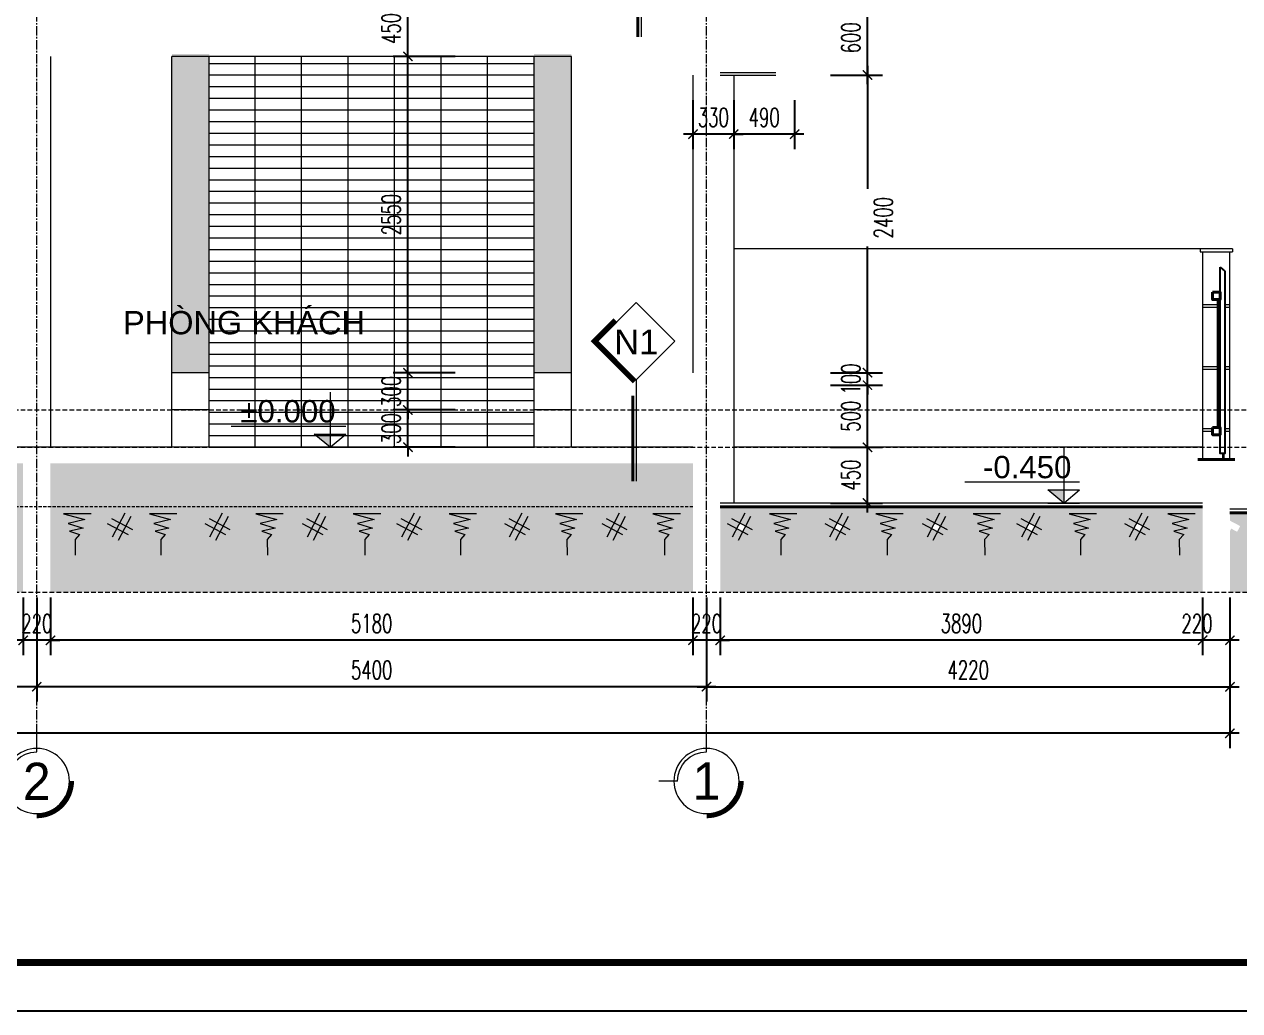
# Model space of a CAD drawing. Header units: millimetres. Extents: x -229618 to 2906, y -178063 to 96806.
# Drawn here: x -76947 to -67148, y -155647 to -147696 of the extents above; entities that cross this region are included whole.
import ezdxf
from ezdxf.enums import TextEntityAlignment as Align

# ---------------------------------------------------------------- set-up
doc = ezdxf.new("R2010")
doc.units = ezdxf.units.MM
doc.header["$LTSCALE"] = 200
doc.header["$MEASUREMENT"] = 0
doc.set_wipeout_variables(frame=1)
doc.header["$PDMODE"] = 3
doc.header["$PDSIZE"] = 50
doc.linetypes.add('CENTER2', pattern=[1.125, 0.75, -0.125, 0.125, -0.125])
doc.linetypes.add('DASHED2', pattern=[0.375, 0.25, -0.125])
doc.layers.get('0').update_dxf_attribs({"color": 95, "linetype": 'CONTINUOUS'})
doc.layers.get('DEFPOINTS').update_dxf_attribs({"linetype": 'CONTINUOUS'})
for name, color, linetype, lineweight in [('cat', 1, 'CONTINUOUS', 40), ('hatch', 250, 'CONTINUOUS', 5), ('nho', 252, 'CONTINUOUS', 15), ('thay', 7, 'CONTINUOUS', 18), ('tim', 18, 'CENTER2', 9)]:
    doc.layers.add(name, color=color, linetype=linetype, lineweight=lineweight)
for name, color, linetype in [('CUA', 145, 'CONTINUOUS'), ('DIM', 251, 'CONTINUOUS'), ('KHUNGTEN', 7, 'CONTINUOUS'), ('MANH', 9, 'CONTINUOUS'), ('NETTHAY', 252, 'CONTINUOUS'), ('TEXT', 33, 'CONTINUOUS')]:
    doc.layers.add(name, color=color, linetype=linetype)
doc.layers.add('in', color=203, linetype='CONTINUOUS', lineweight=5, plot=False)
doc.styles.add('Aria H iso', font='Vharial_0.ttf')
doc.styles.add('Arial N  iso', font='vnarialn_0.ttf')
doc.styles.add('CHU HOA Day', font='Vharial_0.ttf')
doc.styles.add('dam', font='Vhavanb_0.ttf', dxfattribs={"width": 0.9, "height": 450})
doc.styles.add('Scale', font='vnsimli.shx', dxfattribs={"width": 0.65, "bigfont": 'bigfont.shx'})
doc.dimstyles.new('Scale', dxfattribs={"dimscale": 75, "dimtxt": 2, "dimasz": 1, "dimexe": 1.6, "dimexo": 0, "dimgap": 0.8, "dimtad": 1, "dimdec": 0, "dimzin": 0, "dimdsep": 46, "dimtxsty": 'Scale', "dimblk": 'ARCHTICK', "dimcen": 0.1, "dimdle": 1, "dimclrd": 256, "dimclre": 256, "dimclrt": 3, "dimadec": 0, "dimazin": 0, "dimtfac": 1, "dimtdec": 0, "dimtix": 1, "dimtmove": 2, "dimatfit": 3, "dimldrblk": 'ARCHTICK', "dimfxl": 0, "dimtolj": 1, "dimtzin": 0, "dimarcsym": 0})

# ---------------------------------------------------------------- blocks, each defined once
blk = doc.blocks.new('_ArchTick')
at = {"color": 0, "linetype": 'ByBlock', "const_width": 0.15}
blk.add_lwpolyline([(-0.5, -0.5), (0.5, 0.5)], dxfattribs=at)
blk = doc.blocks.new('*D239')
at = {"layer": 'DEFPOINTS', "color": 0, "linetype": 'Continuous'}
for p in [(-76846.3, -152316.7), (-71446.3, -152316.7), (-76846.3, -153035.8)]:
    blk.add_point(p, dxfattribs=at)
at = {"layer": 'DIM', "linetype": 'Continuous', "lineweight": -2}
for p, q in [((-76846.3, -152316.7), (-76846.3, -153155.8)), ((-71446.3, -152316.7), (-71446.3, -153155.8)), ((-71371.3, -153035.8), (-76921.3, -153035.8))]:
    blk.add_line(p, q, dxfattribs=at)
at = {"layer": 'DIM', "linetype": 'Continuous', "lineweight": -2, "xscale": 75, "yscale": 75, "zscale": 75, "rotation": 180}
blk.add_blockref('_ArchTick', (-76846.3, -153035.8), dxfattribs=at)
at = {"layer": 'DIM', "linetype": 'Continuous', "lineweight": -2, "xscale": 75, "yscale": 75, "zscale": 75}
blk.add_blockref('_ArchTick', (-71446.3, -153035.8), dxfattribs=at)
at = {"layer": 'DIM', "color": 3, "linetype": 'Continuous', "insert": (-74146.3, -152900.8), "char_height": 150, "attachment_point": 5, "style": 'Scale'}
blk.add_mtext('\\A1;5400', dxfattribs=at)
blk = doc.blocks.new('*D240')
at = {"layer": 'DEFPOINTS', "color": 0, "linetype": 'Continuous'}
for p in [(-79246.3, -152316.7), (-76846.3, -152316.7), (-79246.3, -153035.8)]:
    blk.add_point(p, dxfattribs=at)
at = {"layer": 'DIM', "linetype": 'Continuous', "lineweight": -2}
for p, q in [((-79246.3, -152316.7), (-79246.3, -153155.8)), ((-76846.3, -152316.7), (-76846.3, -153155.8)), ((-76771.3, -153035.8), (-79321.3, -153035.8))]:
    blk.add_line(p, q, dxfattribs=at)
at = {"layer": 'DIM', "linetype": 'Continuous', "lineweight": -2, "xscale": 75, "yscale": 75, "zscale": 75, "rotation": 180}
blk.add_blockref('_ArchTick', (-79246.3, -153035.8), dxfattribs=at)
at = {"layer": 'DIM', "linetype": 'Continuous', "lineweight": -2, "xscale": 75, "yscale": 75, "zscale": 75}
blk.add_blockref('_ArchTick', (-76846.3, -153035.8), dxfattribs=at)
at = {"layer": 'DIM', "color": 3, "linetype": 'Continuous', "insert": (-78046.3, -152900.8), "char_height": 150, "attachment_point": 5, "style": 'Scale'}
blk.add_mtext('\\A1;2400', dxfattribs=at)
blk = doc.blocks.new('*D243')
at = {"layer": 'DEFPOINTS', "color": 0, "linetype": 'Continuous'}
for p in [(-67226.3, -152316.7), (-87226.3, -152820), (-87226.3, -153410.8)]:
    blk.add_point(p, dxfattribs=at)
at = {"layer": 'DIM', "linetype": 'Continuous', "lineweight": -2}
for p, q in [((-67226.3, -152316.7), (-67226.3, -153530.8)), ((-87226.3, -152820), (-87226.3, -153530.8)), ((-67151.3, -153410.8), (-87301.3, -153410.8))]:
    blk.add_line(p, q, dxfattribs=at)
at = {"layer": 'DIM', "linetype": 'Continuous', "lineweight": -2, "xscale": 75, "yscale": 75, "zscale": 75, "rotation": 180}
blk.add_blockref('_ArchTick', (-87226.3, -153410.8), dxfattribs=at)
at = {"layer": 'DIM', "linetype": 'Continuous', "lineweight": -2, "xscale": 75, "yscale": 75, "zscale": 75}
blk.add_blockref('_ArchTick', (-67226.3, -153410.8), dxfattribs=at)
at = {"layer": 'DIM', "color": 3, "linetype": 'Continuous', "insert": (-77226.3, -153275.8), "char_height": 150, "attachment_point": 5, "style": 'Scale'}
blk.add_mtext('\\A1;20000', dxfattribs=at)
blk = doc.blocks.new('*D170')
at = {"layer": 'DEFPOINTS', "color": 0, "linetype": 'Continuous'}
for p in [(-70447.5, -151104.9), (-70148.4, -151104.9), (-70447.5, -151554.9)]:
    blk.add_point(p, dxfattribs=at)
at = {"layer": 'DIM', "linetype": 'Continuous', "lineweight": -2}
for p, q in [((-70447.5, -151104.9), (-70028.4, -151104.9)), ((-70148.4, -151629.9), (-70148.4, -151029.9)), ((-70447.5, -151554.9), (-70028.4, -151554.9))]:
    blk.add_line(p, q, dxfattribs=at)
at = {"layer": 'DIM', "linetype": 'Continuous', "lineweight": -2, "xscale": 75, "yscale": 75, "zscale": 75}
for p, rotation in [((-70148.4, -151104.9), 90), ((-70148.4, -151554.9), 270)]:
    blk.add_blockref('_ArchTick', p, dxfattribs=dict(at, rotation=rotation))
at = {"layer": 'DIM', "color": 3, "linetype": 'Continuous', "insert": (-70283.4, -151329.9), "char_height": 150, "attachment_point": 5, "rotation": 90, "style": 'Scale'}
blk.add_mtext('\\A1;450', dxfattribs=at)
blk = doc.blocks.new('*D171')
at = {"layer": 'DEFPOINTS', "color": 0, "linetype": 'Continuous'}
for p in [(-70447.5, -150604.9), (-70148.4, -150604.9), (-70447.5, -151104.9)]:
    blk.add_point(p, dxfattribs=at)
at = {"layer": 'DIM', "linetype": 'Continuous', "lineweight": -2}
for p, q in [((-70447.5, -150604.9), (-70028.4, -150604.9)), ((-70148.4, -151179.9), (-70148.4, -150529.9)), ((-70447.5, -151104.9), (-70028.4, -151104.9))]:
    blk.add_line(p, q, dxfattribs=at)
at = {"layer": 'DIM', "linetype": 'Continuous', "lineweight": -2, "xscale": 75, "yscale": 75, "zscale": 75}
for p, rotation in [((-70148.4, -150604.9), 90), ((-70148.4, -151104.9), 270)]:
    blk.add_blockref('_ArchTick', p, dxfattribs=dict(at, rotation=rotation))
at = {"layer": 'DIM', "color": 3, "linetype": 'Continuous', "insert": (-70283.4, -150854.9), "char_height": 150, "attachment_point": 5, "rotation": 90, "style": 'Scale'}
blk.add_mtext('\\A1;500', dxfattribs=at)
blk = doc.blocks.new('*D172')
at = {"layer": 'DEFPOINTS', "color": 0, "linetype": 'Continuous'}
for p in [(-70447.5, -150504.9), (-70148.4, -150504.9), (-70447.5, -150604.9)]:
    blk.add_point(p, dxfattribs=at)
at = {"layer": 'DIM', "linetype": 'Continuous', "lineweight": -2}
for p, q in [((-70447.5, -150504.9), (-70028.4, -150504.9)), ((-70148.4, -150504.9), (-70148.4, -150429.9)), ((-70148.4, -150604.9), (-70148.4, -150504.9)), ((-70447.5, -150604.9), (-70028.4, -150604.9)), ((-70148.4, -150604.9), (-70148.4, -150679.9))]:
    blk.add_line(p, q, dxfattribs=at)
at = {"layer": 'DIM', "linetype": 'Continuous', "lineweight": -2, "xscale": 75, "yscale": 75, "zscale": 75}
for p, rotation in [((-70148.4, -150504.9), 270), ((-70148.4, -150604.9), 90)]:
    blk.add_blockref('_ArchTick', p, dxfattribs=dict(at, rotation=rotation))
at = {"layer": 'DIM', "color": 3, "linetype": 'Continuous', "insert": (-70283.4, -150554.9), "char_height": 150, "attachment_point": 5, "rotation": 90, "style": 'Scale'}
blk.add_mtext('\\A1;100', dxfattribs=at)
blk = doc.blocks.new('*D173')
at = {"layer": 'DEFPOINTS', "color": 0, "linetype": 'Continuous'}
for p in [(-70447.5, -148104.9), (-70148.4, -148104.9), (-70447.5, -150504.9)]:
    blk.add_point(p, dxfattribs=at)
at = {"layer": 'DIM', "linetype": 'Continuous', "lineweight": -2}
for p, q in [((-70148.4, -148029.9), (-70148.4, -149023.1)), ((-70447.5, -148104.9), (-70028.4, -148104.9)), ((-70148.4, -150579.9), (-70148.4, -149486.7)), ((-70447.5, -150504.9), (-70028.4, -150504.9))]:
    blk.add_line(p, q, dxfattribs=at)
at = {"layer": 'DIM', "linetype": 'Continuous', "lineweight": -2, "xscale": 75, "yscale": 75, "zscale": 75}
for p, rotation in [((-70148.4, -148104.9), 90), ((-70148.4, -150504.9), 270)]:
    blk.add_blockref('_ArchTick', p, dxfattribs=dict(at, rotation=rotation))
at = {"layer": 'DIM', "color": 3, "linetype": 'Continuous', "insert": (-70020.9, -149254.9), "char_height": 150, "attachment_point": 5, "rotation": 90, "style": 'Scale'}
blk.add_mtext('\\A1;2400', dxfattribs=at)
blk = doc.blocks.new('*D174')
at = {"layer": 'DEFPOINTS', "color": 0, "linetype": 'Continuous'}
for p in [(-70447.5, -147504.9), (-70148.4, -147504.9), (-70447.5, -148104.9)]:
    blk.add_point(p, dxfattribs=at)
at = {"layer": 'DIM', "linetype": 'Continuous', "lineweight": -2}
for p, q in [((-70148.4, -148179.9), (-70148.4, -147429.9)), ((-70447.5, -147504.9), (-70028.4, -147504.9)), ((-70447.5, -148104.9), (-70028.4, -148104.9))]:
    blk.add_line(p, q, dxfattribs=at)
at = {"layer": 'DIM', "linetype": 'Continuous', "lineweight": -2, "xscale": 75, "yscale": 75, "zscale": 75}
for p, rotation in [((-70148.4, -147504.9), 90), ((-70148.4, -148104.9), 270)]:
    blk.add_blockref('_ArchTick', p, dxfattribs=dict(at, rotation=rotation))
at = {"layer": 'DIM', "color": 3, "linetype": 'Continuous', "insert": (-70283.4, -147804.9), "char_height": 150, "attachment_point": 5, "rotation": 90, "style": 'Scale'}
blk.add_mtext('\\A1;600', dxfattribs=at)
blk = doc.blocks.new('*D209')
at = {"layer": 'DEFPOINTS', "color": 0, "linetype": 'Continuous'}
for p in [(-73853.7, -150804.9), (-73471.9, -150804.9), (-73471.9, -151104.9)]:
    blk.add_point(p, dxfattribs=at)
at = {"layer": 'DIM', "linetype": 'Continuous', "lineweight": -2}
for p, q in [((-73471.9, -150804.9), (-73973.7, -150804.9)), ((-73853.7, -150804.9), (-73853.7, -150729.9)), ((-73853.7, -151104.9), (-73853.7, -150804.9)), ((-73471.9, -151104.9), (-73973.7, -151104.9)), ((-73853.7, -151104.9), (-73853.7, -151179.9))]:
    blk.add_line(p, q, dxfattribs=at)
at = {"layer": 'DIM', "linetype": 'Continuous', "lineweight": -2, "xscale": 75, "yscale": 75, "zscale": 75}
for p, rotation in [((-73853.7, -150804.9), 270), ((-73853.7, -151104.9), 90)]:
    blk.add_blockref('_ArchTick', p, dxfattribs=dict(at, rotation=rotation))
at = {"layer": 'DIM', "color": 3, "linetype": 'Continuous', "insert": (-73988.7, -150954.9), "char_height": 150, "attachment_point": 5, "rotation": 90, "style": 'Scale'}
blk.add_mtext('\\A1;300', dxfattribs=at)
blk = doc.blocks.new('*D210')
at = {"layer": 'DEFPOINTS', "color": 0, "linetype": 'Continuous'}
for p in [(-73853.7, -150504.9), (-73471.9, -150504.9), (-73471.9, -150804.9)]:
    blk.add_point(p, dxfattribs=at)
at = {"layer": 'DIM', "linetype": 'Continuous', "lineweight": -2}
for p, q in [((-73471.9, -150504.9), (-73973.7, -150504.9)), ((-73853.7, -150504.9), (-73853.7, -150429.9)), ((-73853.7, -150804.9), (-73853.7, -150504.9)), ((-73471.9, -150804.9), (-73973.7, -150804.9)), ((-73853.7, -150804.9), (-73853.7, -150879.9))]:
    blk.add_line(p, q, dxfattribs=at)
at = {"layer": 'DIM', "linetype": 'Continuous', "lineweight": -2, "xscale": 75, "yscale": 75, "zscale": 75}
for p, rotation in [((-73853.7, -150504.9), 270), ((-73853.7, -150804.9), 90)]:
    blk.add_blockref('_ArchTick', p, dxfattribs=dict(at, rotation=rotation))
at = {"layer": 'DIM', "color": 3, "linetype": 'Continuous', "insert": (-73988.7, -150654.9), "char_height": 150, "attachment_point": 5, "rotation": 90, "style": 'Scale'}
blk.add_mtext('\\A1;300', dxfattribs=at)
blk = doc.blocks.new('*D211')
at = {"layer": 'DEFPOINTS', "color": 0, "linetype": 'Continuous'}
for p in [(-73853.7, -147954.9), (-73471.9, -147954.9), (-73471.9, -150504.9)]:
    blk.add_point(p, dxfattribs=at)
at = {"layer": 'DIM', "linetype": 'Continuous', "lineweight": -2}
for p, q in [((-73471.9, -147954.9), (-73973.7, -147954.9)), ((-73853.7, -150579.9), (-73853.7, -147879.9)), ((-73471.9, -150504.9), (-73973.7, -150504.9))]:
    blk.add_line(p, q, dxfattribs=at)
at = {"layer": 'DIM', "linetype": 'Continuous', "lineweight": -2, "xscale": 75, "yscale": 75, "zscale": 75}
for p, rotation in [((-73853.7, -147954.9), 90), ((-73853.7, -150504.9), 270)]:
    blk.add_blockref('_ArchTick', p, dxfattribs=dict(at, rotation=rotation))
at = {"layer": 'DIM', "color": 3, "linetype": 'Continuous', "insert": (-73988.7, -149229.9), "char_height": 150, "attachment_point": 5, "rotation": 90, "style": 'Scale'}
blk.add_mtext('\\A1;2550', dxfattribs=at)
blk = doc.blocks.new('*D212')
at = {"layer": 'DEFPOINTS', "color": 0, "linetype": 'Continuous'}
for p in [(-73853.7, -147504.9), (-73471.9, -147504.9), (-73471.9, -147954.9)]:
    blk.add_point(p, dxfattribs=at)
at = {"layer": 'DIM', "linetype": 'Continuous', "lineweight": -2}
for p, q in [((-73853.7, -148029.9), (-73853.7, -147429.9)), ((-73471.9, -147504.9), (-73973.7, -147504.9)), ((-73471.9, -147954.9), (-73973.7, -147954.9))]:
    blk.add_line(p, q, dxfattribs=at)
at = {"layer": 'DIM', "linetype": 'Continuous', "lineweight": -2, "xscale": 75, "yscale": 75, "zscale": 75}
for p, rotation in [((-73853.7, -147504.9), 90), ((-73853.7, -147954.9), 270)]:
    blk.add_blockref('_ArchTick', p, dxfattribs=dict(at, rotation=rotation))
at = {"layer": 'DIM', "color": 3, "linetype": 'Continuous', "insert": (-73988.7, -147729.9), "char_height": 150, "attachment_point": 5, "rotation": 90, "style": 'Scale'}
blk.add_mtext('\\A1;450', dxfattribs=at)
blk = doc.blocks.new('KhungA3')
at = {"layer": 'DEFPOINTS', "color": 8}
blk.add_lwpolyline([(-3.74, 3.81), (416.31, 3.81), (416.31, 300.81), (-3.74, 300.81)], close=True, dxfattribs=at)
at = {"layer": 'KHUNGTEN', "color": 4, "const_width": 0.724}
blk.add_lwpolyline([(7.54, 8.99), (411.13, 8.99), (411.13, 295.64), (7.54, 295.64)], close=True, dxfattribs=at)
blk = doc.blocks.new('tr')
at = {"layer": 'thay', "ltscale": 600}
for p, q in [((0, -200), (0, 0)), ((313, -513), (513, -513))]:
    blk.add_line(p, q, dxfattribs=at)
at = {"layer": 'thay', "ltscale": 600, "const_width": 50}
blk.add_lwpolyline([(-375, -513, 0.414214), (0, -888, 0.414214)], format="xyb", dxfattribs=at)
at = {"layer": 'thay', "ltscale": 600}
blk.add_circle((0, -513), 350, dxfattribs=at)
blk.add_arc((0, -513), 313, 0, 90, dxfattribs=at)
at = {"layer": 'TEXT', "linetype": 'Continuous', "style": 'Aria H iso'}
blk.add_attdef('A', text='', height=350, dxfattribs=at).set_placement((0, -671), align=Align.CENTER)
blk = doc.blocks.new('kyhieu1')
at = {"layer": 'cat', "ltscale": 600}
blk.add_line((27.5, -131), (27.5, -816.6), dxfattribs=at)
at = {"color": 15, "linetype": 'Continuous'}
blk.add_wipeout([(0, 0), (311.1, 311.1), (0, 622.3), (-311.1, 311.1)], dxfattribs=at).dxf.layer = 'thay'
at = {"linetype": 'Continuous'}
blk.add_wipeout([(0, 622.3), (-311.1, 311.1), (0, 0), (311.1, 311.1)], dxfattribs=at).dxf.layer = 'DIM'
at = {"layer": 'thay', "ltscale": 600}
blk.add_line((0, 0), (0, -816.6), dxfattribs=at)
at = {"layer": 'thay', "color": 15, "linetype": 'Continuous'}
blk.add_lwpolyline([(0, 0), (311.1, 311.1), (0, 622.3), (-311.1, 311.1)], close=True, dxfattribs=at)
at = {"layer": 'thay', "color": 1, "linetype": 'Continuous', "const_width": 40}
blk.add_lwpolyline([(14.1, -14.1), (339.4, 311.1), (169.7, 480.8)], dxfattribs=at)
at = {"layer": 'TEXT', "style": 'CHU HOA Day'}
blk.add_attdef('N1', text='', height=200, dxfattribs=at).set_placement((0, 304.1), align=Align.MIDDLE)
blk = doc.blocks.new('nendat')
at = {"layer": 'hatch', "linetype": 'Continuous'}
for p, q in [((7.2, 103.2), (108.6, -90)), ((-56.8, -29.8), (110.3, 57.9)), ((-40.9, 77.9), (60.5, -115.2)), ((-21.9, -70.2), (145.2, 17.5))]:
    blk.add_line(p, q, dxfattribs=at)
blk = doc.blocks.new('*D355')
at = {"layer": 'DEFPOINTS', "color": 0}
for p in [(-71446.3, -152316.7), (-67226.3, -152316.7), (-67226.3, -153035.8)]:
    blk.add_point(p, dxfattribs=at)
at = {"layer": 'DIM', "lineweight": -2}
for p, q in [((-71446.3, -152316.7), (-71446.3, -153155.8)), ((-67226.3, -152316.7), (-67226.3, -153155.8)), ((-71521.3, -153035.8), (-67151.3, -153035.8))]:
    blk.add_line(p, q, dxfattribs=at)
at = {"layer": 'DIM', "lineweight": -2, "xscale": 75, "yscale": 75, "zscale": 75, "rotation": 180}
blk.add_blockref('_ArchTick', (-71446.3, -153035.8), dxfattribs=at)
at = {"layer": 'DIM', "lineweight": -2, "xscale": 75, "yscale": 75, "zscale": 75}
blk.add_blockref('_ArchTick', (-67226.3, -153035.8), dxfattribs=at)
at = {"layer": 'DIM', "color": 3, "insert": (-69336.3, -152900.8), "char_height": 150, "attachment_point": 5, "style": 'Scale'}
blk.add_mtext('\\A1;4220', dxfattribs=at)
blk = doc.blocks.new('*D356')
at = {"layer": 'DEFPOINTS', "color": 0}
for p in [(-67446.3, -152316.7), (-67226.3, -152316.7), (-67446.3, -152660.8)]:
    blk.add_point(p, dxfattribs=at)
at = {"layer": 'DIM', "lineweight": -2}
for p, q in [((-67446.3, -152316.7), (-67446.3, -152780.8)), ((-67226.3, -152316.7), (-67226.3, -152780.8)), ((-67151.3, -152660.8), (-67521.3, -152660.8))]:
    blk.add_line(p, q, dxfattribs=at)
at = {"layer": 'DIM', "lineweight": -2, "xscale": 75, "yscale": 75, "zscale": 75, "rotation": 180}
blk.add_blockref('_ArchTick', (-67446.3, -152660.8), dxfattribs=at)
at = {"layer": 'DIM', "lineweight": -2, "xscale": 75, "yscale": 75, "zscale": 75}
blk.add_blockref('_ArchTick', (-67226.3, -152660.8), dxfattribs=at)
at = {"layer": 'DIM', "color": 3, "insert": (-67492.3, -152525.8), "char_height": 150, "attachment_point": 5, "style": 'Scale'}
blk.add_mtext('\\A1;220', dxfattribs=at)
blk = doc.blocks.new('*D357')
at = {"layer": 'DEFPOINTS', "color": 0}
for p in [(-71336.3, -152316.7), (-67446.3, -152316.7), (-71336.3, -152660.8)]:
    blk.add_point(p, dxfattribs=at)
at = {"layer": 'DIM', "lineweight": -2}
for p, q in [((-71336.3, -152316.7), (-71336.3, -152780.8)), ((-67446.3, -152316.7), (-67446.3, -152780.8)), ((-67371.3, -152660.8), (-71411.3, -152660.8))]:
    blk.add_line(p, q, dxfattribs=at)
at = {"layer": 'DIM', "lineweight": -2, "xscale": 75, "yscale": 75, "zscale": 75, "rotation": 180}
blk.add_blockref('_ArchTick', (-71336.3, -152660.8), dxfattribs=at)
at = {"layer": 'DIM', "lineweight": -2, "xscale": 75, "yscale": 75, "zscale": 75}
blk.add_blockref('_ArchTick', (-67446.3, -152660.8), dxfattribs=at)
at = {"layer": 'DIM', "color": 3, "insert": (-69391.3, -152525.8), "char_height": 150, "attachment_point": 5, "style": 'Scale'}
blk.add_mtext('\\A1;3890', dxfattribs=at)
blk = doc.blocks.new('*D358')
at = {"layer": 'DEFPOINTS', "color": 0}
for p in [(-71556.3, -152316.7), (-71336.3, -152316.7), (-71556.3, -152660.8)]:
    blk.add_point(p, dxfattribs=at)
at = {"layer": 'DIM', "lineweight": -2}
for p, q in [((-71556.3, -152316.7), (-71556.3, -152780.8)), ((-71336.3, -152316.7), (-71336.3, -152780.8)), ((-71556.3, -152660.8), (-71631.3, -152660.8)), ((-71336.3, -152660.8), (-71556.3, -152660.8)), ((-71336.3, -152660.8), (-71261.3, -152660.8))]:
    blk.add_line(p, q, dxfattribs=at)
at = {"layer": 'DIM', "lineweight": -2, "xscale": 75, "yscale": 75, "zscale": 75}
blk.add_blockref('_ArchTick', (-71556.3, -152660.8), dxfattribs=at)
at = {"layer": 'DIM', "lineweight": -2, "xscale": 75, "yscale": 75, "zscale": 75, "rotation": 180}
blk.add_blockref('_ArchTick', (-71336.3, -152660.8), dxfattribs=at)
at = {"layer": 'DIM', "color": 3, "insert": (-71446.3, -152525.8), "char_height": 150, "attachment_point": 5, "style": 'Scale'}
blk.add_mtext('\\A1;220', dxfattribs=at)
blk = doc.blocks.new('*D359')
at = {"layer": 'DEFPOINTS', "color": 0}
for p in [(-76736.3, -152316.7), (-71556.3, -152316.7), (-76736.3, -152660.8)]:
    blk.add_point(p, dxfattribs=at)
at = {"layer": 'DIM', "lineweight": -2}
for p, q in [((-76736.3, -152316.7), (-76736.3, -152780.8)), ((-71556.3, -152316.7), (-71556.3, -152780.8)), ((-71481.3, -152660.8), (-76811.3, -152660.8))]:
    blk.add_line(p, q, dxfattribs=at)
at = {"layer": 'DIM', "lineweight": -2, "xscale": 75, "yscale": 75, "zscale": 75, "rotation": 180}
blk.add_blockref('_ArchTick', (-76736.3, -152660.8), dxfattribs=at)
at = {"layer": 'DIM', "lineweight": -2, "xscale": 75, "yscale": 75, "zscale": 75}
blk.add_blockref('_ArchTick', (-71556.3, -152660.8), dxfattribs=at)
at = {"layer": 'DIM', "color": 3, "insert": (-74146.3, -152525.8), "char_height": 150, "attachment_point": 5, "style": 'Scale'}
blk.add_mtext('\\A1;5180', dxfattribs=at)
blk = doc.blocks.new('*D360')
at = {"layer": 'DEFPOINTS', "color": 0}
for p in [(-76956.3, -152316.7), (-76736.3, -152316.7), (-76956.3, -152660.8)]:
    blk.add_point(p, dxfattribs=at)
at = {"layer": 'DIM', "lineweight": -2}
for p, q in [((-76956.3, -152316.7), (-76956.3, -152780.8)), ((-76736.3, -152316.7), (-76736.3, -152780.8)), ((-76956.3, -152660.8), (-77031.3, -152660.8)), ((-76736.3, -152660.8), (-76956.3, -152660.8)), ((-76736.3, -152660.8), (-76661.3, -152660.8))]:
    blk.add_line(p, q, dxfattribs=at)
at = {"layer": 'DIM', "lineweight": -2, "xscale": 75, "yscale": 75, "zscale": 75}
blk.add_blockref('_ArchTick', (-76956.3, -152660.8), dxfattribs=at)
at = {"layer": 'DIM', "lineweight": -2, "xscale": 75, "yscale": 75, "zscale": 75, "rotation": 180}
blk.add_blockref('_ArchTick', (-76736.3, -152660.8), dxfattribs=at)
at = {"layer": 'DIM', "color": 3, "insert": (-76846.3, -152525.8), "char_height": 150, "attachment_point": 5, "style": 'Scale'}
blk.add_mtext('\\A1;220', dxfattribs=at)
blk = doc.blocks.new('*D361')
at = {"layer": 'DEFPOINTS', "color": 0}
for p in [(-77416.3, -152316.7), (-76956.3, -152316.7), (-77416.3, -152660.8)]:
    blk.add_point(p, dxfattribs=at)
at = {"layer": 'DIM', "lineweight": -2}
for p, q in [((-77416.3, -152316.7), (-77416.3, -152780.8)), ((-76956.3, -152316.7), (-76956.3, -152780.8)), ((-76881.3, -152660.8), (-77491.3, -152660.8))]:
    blk.add_line(p, q, dxfattribs=at)
at = {"layer": 'DIM', "lineweight": -2, "xscale": 75, "yscale": 75, "zscale": 75, "rotation": 180}
blk.add_blockref('_ArchTick', (-77416.3, -152660.8), dxfattribs=at)
at = {"layer": 'DIM', "lineweight": -2, "xscale": 75, "yscale": 75, "zscale": 75}
blk.add_blockref('_ArchTick', (-76956.3, -152660.8), dxfattribs=at)
at = {"layer": 'DIM', "color": 3, "insert": (-77186.3, -152525.8), "char_height": 150, "attachment_point": 5, "style": 'Scale'}
blk.add_mtext('\\A1;460', dxfattribs=at)
blk = doc.blocks.new('cao do')
at = {"layer": 'thay'}
for p, q in [((0, 444.6), (0, 0)), ((798.2, 170.2), (-128.3, 170.2)), ((0, 0), (-127.9, 106.1)), ((127.9, 106.1), (-127.9, 106.1)), ((0, 0), (127.9, 106.1))]:
    blk.add_line(p, q, dxfattribs=at)
at = {"layer": 'thay', "ltscale": 600}
blk.add_line((128.3, 0), (-128.3, 0), dxfattribs=at)
at = {"layer": 'thay', "color": 150, "ltscale": 600}
blk.add_solid([(0, 0), (0, 106.1), (127.9, 106.1)], dxfattribs=at)
at = {"layer": 'TEXT', "style": 'Arial N  iso'}
blk.add_attdef('%%P0.000', text='', height=200, dxfattribs=at).set_placement((69.5, 290), align=Align.MIDDLE_LEFT)
blk = doc.blocks.new('*D423')
at = {"layer": 'DEFPOINTS', "color": 0}
for p in [(-71226.3, -148306.7), (-70736.3, -148306.7), (-71226.3, -148581.5)]:
    blk.add_point(p, dxfattribs=at)
at = {"layer": 'DIM', "lineweight": -2}
for p, q in [((-71226.3, -148306.7), (-71226.3, -148701.5)), ((-70736.3, -148306.7), (-70736.3, -148701.5)), ((-70661.3, -148581.5), (-71301.3, -148581.5))]:
    blk.add_line(p, q, dxfattribs=at)
at = {"layer": 'DIM', "lineweight": -2, "xscale": 75, "yscale": 75, "zscale": 75, "rotation": 180}
blk.add_blockref('_ArchTick', (-71226.3, -148581.5), dxfattribs=at)
at = {"layer": 'DIM', "lineweight": -2, "xscale": 75, "yscale": 75, "zscale": 75}
blk.add_blockref('_ArchTick', (-70736.3, -148581.5), dxfattribs=at)
at = {"layer": 'DIM', "color": 3, "insert": (-70981.3, -148446.5), "char_height": 150, "attachment_point": 5, "style": 'Scale'}
blk.add_mtext('\\A1;490', dxfattribs=at)
blk = doc.blocks.new('*D424')
at = {"layer": 'DEFPOINTS', "color": 0}
for p in [(-71556.3, -148306.7), (-71226.3, -148306.7), (-71556.3, -148581.5)]:
    blk.add_point(p, dxfattribs=at)
at = {"layer": 'DIM', "lineweight": -2}
for p, q in [((-71556.3, -148306.7), (-71556.3, -148701.5)), ((-71226.3, -148306.7), (-71226.3, -148701.5)), ((-71556.3, -148581.5), (-71631.3, -148581.5)), ((-71226.3, -148581.5), (-71556.3, -148581.5)), ((-71226.3, -148581.5), (-71151.3, -148581.5))]:
    blk.add_line(p, q, dxfattribs=at)
at = {"layer": 'DIM', "lineweight": -2, "xscale": 75, "yscale": 75, "zscale": 75}
blk.add_blockref('_ArchTick', (-71556.3, -148581.5), dxfattribs=at)
at = {"layer": 'DIM', "lineweight": -2, "xscale": 75, "yscale": 75, "zscale": 75, "rotation": 180}
blk.add_blockref('_ArchTick', (-71226.3, -148581.5), dxfattribs=at)
at = {"layer": 'DIM', "color": 3, "insert": (-71391.3, -148446.5), "char_height": 150, "attachment_point": 5, "style": 'Scale'}
blk.add_mtext('\\A1;330', dxfattribs=at)

msp = doc.modelspace()

# ---------------------------------------------------------------- hatches: boundary and pattern name
at = {"layer": 'hatch', "linetype": 'Continuous'}
h = msp.add_hatch(dxfattribs=at)
h.set_pattern_fill('AR-CONC,_O', color=256, scale=15)
h.set_pattern_definition([(130, (20897.65, -169248.17), (-107.58903, -9.41282), [11.25, -123.75]), (185, (20897.65, -169248.17), (20.8127, 112.82882), [9, -99]), (79.5486, (20888.68, -169248.95), (-86.77641, 103.41593), [9.56103, -105.17132]), (133.8158, (20897.65, -169218.17), (-160.08616, -24.82785), [16.875, -185.625]), (83.3644, (20884.3, -169220.24), (-140.1994, 146.11768), [14.34154, -157.75695]), (188.8158, (20897.65, -169218.17), (-140.1993, 146.1178), [13.5, -148.5]), (159, (20882.65, -169225.67), (-89.53606, -60.39283), [11.25, -123.75]), (214, (20882.65, -169225.67), (-36.4973, 108.77251), [9, -99]), (108.5486, (20875.19, -169230.7), (-126.03339, 48.37957), [9.56103, -105.17132]), (142.5, (20897.648, -169248.166), (-1.823978, 49.934078), [0, -97.8, 0, -100.5, 0, -99.375]), (172.5, (20897.65, -169248.166), (-39.46043, 59.161757), [0, -57.3, 0, -95.55, 0, -37.875]), (212.5, (20931.098, -169248.166), (-80.073365, -3.38323), [0, -37.5, 0, -117, 0, -155.25]), (222.5, (20946.1, -169248.166), (-87.477925, 15.015747), [0, -48.75, 0, -77.7, 0, -110.25])])
h.paths.add_polyline_path([(-72836.3, -147934.9), (-72536.3, -147934.9), (-72536.3, -150504.9), (-72836.3, -150504.9)])
h.paths.add_polyline_path([(-75756.3, -147934.9), (-75456.3, -147934.9), (-75456.3, -150504.9), (-75756.3, -150504.9)])
h = msp.add_hatch(dxfattribs=at)
h.set_pattern_fill('GRATE', color=256, scale=3000, style=0)
h.set_pattern_definition([(180, (-72836.33, -151104.865), (0, 93.75), []), (90, (-72836.33, -151104.86), (375, 2e-14), [])])
h.paths.add_polyline_path([(-75456.3, -147954.9), (-72836.3, -147954.9), (-72836.3, -150804.9), (-75456.3, -150804.9)])
h.paths.add_polyline_path([(-75456.3, -150804.9), (-72836.3, -150804.9), (-72836.3, -151104.9), (-75456.3, -151104.9)])
h = msp.add_hatch(dxfattribs=at)
h.set_pattern_fill('AR-CONC', color=256, scale=50, style=0)
h.set_pattern_definition([(50, (-118834.6, -152492.57), (358.6301, -31.376), [37.5, -412.5]), (355, (-118834.6, -152492.57), (-69.3757, 376.096), [30, -330]), (100.4514, (-118804.7, -152495.2), (289.2547, 344.7198), [31.87, -350.571]), (46.1842, (-118834.6, -152392.57), (533.6205, -82.7595), [56.25, -618.75]), (96.6356, (-118790.1, -152399.47), (467.3314, 487.059), [47.805, -525.8565]), (351.1842, (-118834.6, -152392.57), (467.331, 487.0593), [45, -495]), (21, (-118784.6, -152417.57), (298.4535, -201.3094), [37.5, -412.5]), (326, (-118784.6, -152417.57), (121.6577, 362.575), [30, -330]), (71.4514, (-118759.72, -152434.35), (420.1113, 161.2652), [31.87, -350.571]), (37.5, (-118834.59, -152492.57), (6.07993, 166.44693), [0, -326, 0, -335, 0, -331.25]), (7.5, (-118834.6, -152492.57), (131.53477, 197.20586), [0, -191, 0, -318.5, 0, -126.25]), (327.5, (-118946.1, -152492.57), (266.91122, -11.27744), [0, -125, 0, -390, 0, -517.5]), (317.5, (-118996.1, -152492.57), (291.5931, 50.0525), [0, -162.5, 0, -259, 0, -367.5])])
h.paths.add_polyline_path([(-87006.3, -151104.9), (-85575.4, -151104.9), (-85555.7, -151115.2), (-85579.9, -151161.2), (-85531.8, -151186.5), (-85488.9, -151104.9), (-85261.2, -151104.9), (-85261.2, -151114.2), (-85280.4, -151118.5), (-85261.2, -151124.5), (-85261.2, -151180.5), (-85268.4, -151182.2), (-85261.2, -151184.5), (-85261.2, -151180.5), (-85159.5, -151156.2), (-85261.2, -151124.5), (-85261.2, -151114.2), (-85219.7, -151104.9), (-84929.8, -151104.9), (-84910.1, -151115.2), (-84934.3, -151161.2), (-84886.2, -151186.5), (-84843.3, -151104.9), (-84756.3, -151104.9), (-84756.3, -152274.9), (-87006.3, -152274.9)])
h.paths.add_polyline_path([(-87006.3, -150984.9), (-85288.7, -150984.9), (-85288.7, -151043.2), (-85315.8, -151043.2), (-85288.7, -151050.4), (-85288.7, -151104.9), (-87006.3, -151104.9), (-87006.3, -151084.9)])
h.paths.add_polyline_path([(-66098.9, -151761.2), (-66050.8, -151786.5), (-66026.6, -151740.4), (-66074.7, -151715.2)], flags=16)
h.paths.add_polyline_path([(-65181.6, -151786.5), (-65157.4, -151740.4), (-65205.5, -151715.2), (-65229.7, -151761.2)], flags=16)
h.paths.add_polyline_path([(-64396, -151786.5), (-64371.8, -151740.4), (-64419.9, -151715.2), (-64444.1, -151761.2)], flags=16)
h.paths.add_polyline_path([(-63595.3, -151786.5), (-63571.1, -151740.4), (-63619.2, -151715.2), (-63643.4, -151761.2)], flags=16)
h.paths.add_polyline_path([(-71336.3, -151584.9), (-67446.3, -151584.9), (-67446.3, -151684.9), (-67446.3, -152274.9), (-71336.3, -152274.9)])
h.paths.add_polyline_path([(-67929.4, -151740.4), (-67977.5, -151715.2), (-68001.7, -151761.2), (-67953.5, -151786.5)], flags=16)
h.paths.add_polyline_path([(-68846.7, -151715.2), (-68870.8, -151761.2), (-68822.7, -151786.5), (-68798.6, -151740.4)], flags=16)
h.paths.add_polyline_path([(-69608, -151715.2), (-69632.2, -151761.2), (-69584, -151786.5), (-69559.9, -151740.4)], flags=16)
h.paths.add_polyline_path([(-70393.6, -151715.2), (-70417.8, -151761.2), (-70369.6, -151786.5), (-70345.5, -151740.4)], flags=16)
h.paths.add_polyline_path([(-71179.5, -151715.2), (-71203.7, -151761.2), (-71155.6, -151786.5), (-71131.4, -151740.4)], flags=16)
h.paths.add_polyline_path([(-85261.2, -150984.9), (-84756.3, -150984.9), (-84756.3, -151104.9), (-85219.7, -151104.9), (-85145.9, -151088.3), (-85261.2, -151057.7)])
h.paths.add_polyline_path([(-85288.7, -150984.9), (-85261.2, -150984.9), (-85261.2, -151043.2), (-85288.7, -151043.2)])
h.paths.add_polyline_path([(-85288.7, -151043.2), (-85261.2, -151043.2), (-85261.2, -151057.7), (-85288.7, -151050.4)])
h.paths.add_polyline_path([(-85288.7, -151050.4), (-85261.2, -151057.7), (-85261.2, -151104.9), (-85288.7, -151104.9)])
h.paths.add_polyline_path([(-76736.3, -151584.9), (-71556.3, -151584.9), (-71556.3, -152274.9), (-76736.3, -152274.9)])
h.paths.add_polyline_path([(-79136.3, -151584.9), (-76956.3, -151584.9), (-76956.3, -152274.9), (-79136.3, -152274.9)])
h.paths.add_polyline_path([(-83446.3, -151584.9), (-79356.3, -151584.9), (-79356.3, -152274.9), (-83446.3, -152274.9)])
h.paths.add_polyline_path([(-84536.3, -151584.9), (-83446.3, -151584.9), (-83446.3, -152274.9), (-84536.3, -152274.9)])
h.paths.add_polyline_path([(-85891.6, -151033.4), (-85891.6, -150726.3), (-86116.6, -150726.3), (-86116.6, -151033.4)], flags=9)
h.paths.add_polyline_path([(-90757.5, -152274.9), (-87211.3, -152274.9), (-87211.3, -151584.9), (-90757.5, -151584.9)])
h.paths.add_polyline_path([(-63938.4, -152274.9), (-63938.4, -151634.9), (-67226.3, -151634.9), (-67226.3, -151697.1), (-67143.8, -151740.4), (-67167.9, -151786.5), (-67216.1, -151761.2), (-67226.3, -151780.8), (-67226.3, -152274.9)])
at = {"layer": 'nho', "linetype": 'Continuous'}
h = msp.add_hatch(dxfattribs=at)
h.set_pattern_fill('AR-SAND', color=256, scale=25, style=0)
h.set_pattern_definition([(142.5, (-71556.33, -151584.865), (1.57483, 48.1706), [0, -38, 0, -42.5, 0, -40.625]), (172.5, (-71556.33, -151584.865), (-44.24442, 70.55365), [0, -20.5, 0, -34.25, 0, -13.125]), (212.5, (-71525.58, -151584.865), (-77.85355, 0.14148), [0, -12.5, 0, -45, 0, -58.75]), (222.5, (-71525.58, -151584.865), (-75.15317, 21.9419), [0, -6.25, 0, -29.5, 0, -33.75])])
h.paths.add_polyline_path([(-76736.3, -151234.9), (-71556.3, -151234.9), (-71556.3, -151584.9), (-76736.3, -151584.9)])
h.paths.add_polyline_path([(-83446.3, -151104.9), (-79356.3, -151104.9), (-79356.3, -151584.9), (-83446.3, -151584.9)])
h.paths.add_polyline_path([(-79356.3, -150934.9), (-79356.3, -151104.9), (-83446.3, -151104.9), (-83446.3, -150934.9)])
h.paths.add_polyline_path([(-79136.3, -150934.9), (-77966.3, -150934.9), (-77966.3, -151104.9), (-79136.3, -151104.9)])
h.paths.add_polyline_path([(-84536.3, -150984.9), (-84536.3, -150934.9), (-83446.3, -150934.9), (-83446.3, -151104.9), (-84536.3, -151104.9)])
h.paths.add_polyline_path([(-84536.3, -151104.9), (-83446.3, -151104.9), (-83446.3, -151584.9), (-84536.3, -151584.9)])
h.paths.add_polyline_path([(-78066.3, -151234.9), (-76956.3, -151234.9), (-76956.3, -151584.9), (-79136.3, -151584.9), (-79136.3, -151104.9), (-77966.3, -151104.9), (-77966.3, -151134.9), (-78066.3, -151134.9)])

# ---------------------------------------------------------------- linework, layer by layer
at = {"layer": 'cat', "linetype": 'Continuous'}
msp.add_line((-67486.3, -151204.9), (-67186.3, -151204.9), dxfattribs=at)
at = {"layer": 'cat'}
for points in [[(-67366.3, -149854.9), (-67306.3, -149854.9), (-67306.3, -149914.9), (-67366.3, -149914.9)], [(-67366.3, -150944.9), (-67306.3, -150944.9), (-67306.3, -151004.9), (-67366.3, -151004.9)]]:
    msp.add_lwpolyline(points, close=True, dxfattribs=at)
msp.add_lwpolyline([(-67321.3, -149914.9), (-67321.3, -150944.9)], dxfattribs=at)
at = {"layer": 'cat', "linetype": 'Continuous'}
for points in [[(-67446.3, -151584.9), (-71336.3, -151584.9)], [(-63938.4, -151634.9), (-67226.3, -151634.9)]]:
    msp.add_lwpolyline(points, dxfattribs=at)
at = {"layer": 'CUA'}
msp.add_line((-67306.3, -149654.9), (-67266.3, -149684.9), dxfattribs=at)
msp.add_lwpolyline([(-67266.3, -149684.9), (-67266.3, -151154.9), (-67306.3, -151154.9), (-67306.3, -149654.9)], dxfattribs=at)
at = {"layer": 'hatch'}
for p, q in [((-67446.3, -149954.9), (-67321.3, -149954.9)), ((-67446.3, -149974.9), (-67321.3, -149974.9)), ((-67266.3, -149954.9), (-67226.3, -149954.9)), ((-67266.3, -149974.9), (-67226.3, -149974.9)), ((-67446.3, -150454.9), (-67321.3, -150454.9)), ((-67446.3, -150474.9), (-67321.3, -150474.9)), ((-67266.3, -150454.9), (-67226.3, -150454.9)), ((-67266.3, -150474.9), (-67226.3, -150474.9)), ((-67446.3, -150954.9), (-67366.3, -150954.9)), ((-67446.3, -150974.9), (-67366.3, -150974.9)), ((-67266.3, -150954.9), (-67226.3, -150954.9)), ((-67266.3, -150974.9), (-67226.3, -150974.9))]:
    msp.add_line(p, q, dxfattribs=at)
at = {"layer": 'hatch', "color": 251, "linetype": 'DASHED2', "ltscale": 0.75}
for p, q in [((-90757.5, -150804.9), (-63981, -150804.9)), ((-90757.5, -151104.9), (-63938.4, -151104.9)), ((-63938.4, -152274.9), (-90757.5, -152274.9))]:
    msp.add_line(p, q, dxfattribs=at)
at = {"layer": 'hatch', "color": 251, "linetype": 'DASHED2', "ltscale": 0.5}
msp.add_line((-71556.3, -151584.9), (-84536.3, -151584.9), dxfattribs=at)
at = {"layer": 'NETTHAY', "linetype": 'Continuous'}
for p, q in [((-67281.3, -151204.9), (-67281.3, -151154.9)), ((-67276.3, -151204.9), (-67276.3, -151154.9))]:
    msp.add_line(p, q, dxfattribs=at)
at = {"layer": 'nho', "linetype": 'Continuous'}
for points in [[(-76408.6, -151643.2), (-76629.8, -151643.2), (-76459.9, -151688.3), (-76594.4, -151718.5), (-76473.5, -151756.2), (-76582.4, -151782.2), (-76502.3, -151807.7), (-76537.6, -151847.7), (-76536.6, -151974.7)], [(-75716.9, -151643.2), (-75938.1, -151643.2), (-75768.2, -151688.3), (-75902.7, -151718.5), (-75781.8, -151756.2), (-75890.7, -151782.2), (-75810.6, -151807.7), (-75845.9, -151847.7), (-75844.9, -151974.7)], [(-74859.1, -151643.2), (-75080.3, -151643.2), (-74910.5, -151688.3), (-75045, -151718.5), (-74924, -151756.2), (-75033, -151782.2), (-74952.9, -151807.7), (-74988.1, -151847.7), (-74987.1, -151974.7)], [(-74073.5, -151643.2), (-74294.7, -151643.2), (-74124.9, -151688.3), (-74259.4, -151718.5), (-74138.4, -151756.2), (-74247.4, -151782.2), (-74167.3, -151807.7), (-74202.5, -151847.7), (-74201.5, -151974.7)], [(-73300.8, -151643.2), (-73522, -151643.2), (-73352.1, -151688.3), (-73486.6, -151718.5), (-73365.7, -151756.2), (-73474.6, -151782.2), (-73394.5, -151807.7), (-73429.8, -151847.7), (-73428.8, -151974.7)], [(-72443, -151643.2), (-72664.2, -151643.2), (-72494.4, -151688.3), (-72628.8, -151718.5), (-72507.9, -151756.2), (-72616.9, -151782.2), (-72536.8, -151807.7), (-72572, -151847.7), (-72571, -151974.7)], [(-71657.4, -151643.2), (-71878.6, -151643.2), (-71708.8, -151688.3), (-71843.3, -151718.5), (-71722.3, -151756.2), (-71831.3, -151782.2), (-71751.2, -151807.7), (-71786.4, -151847.7), (-71785.4, -151974.7)], [(-70718.4, -151643.2), (-70939.6, -151643.2), (-70769.7, -151688.3), (-70904.2, -151718.5), (-70783.3, -151756.2), (-70892.2, -151782.2), (-70812.1, -151807.7), (-70847.4, -151847.7), (-70846.4, -151974.7)], [(-69860.6, -151643.2), (-70081.8, -151643.2), (-69911.9, -151688.3), (-70046.4, -151718.5), (-69925.5, -151756.2), (-70034.5, -151782.2), (-69954.4, -151807.7), (-69989.6, -151847.7), (-69988.6, -151974.7)], [(-69075, -151643.2), (-69296.2, -151643.2), (-69126.3, -151688.3), (-69260.8, -151718.5), (-69139.9, -151756.2), (-69248.9, -151782.2), (-69168.8, -151807.7), (-69204, -151847.7), (-69203, -151974.7)], [(-68302.3, -151643.2), (-68523.5, -151643.2), (-68353.6, -151688.3), (-68488.1, -151718.5), (-68367.2, -151756.2), (-68476.1, -151782.2), (-68396, -151807.7), (-68431.3, -151847.7), (-68430.3, -151974.7)], [(-67505.5, -151643.2), (-67726.7, -151643.2), (-67556.8, -151688.3), (-67691.3, -151718.5), (-67570.4, -151756.2), (-67679.4, -151782.2), (-67599.2, -151807.7), (-67634.5, -151847.7), (-67633.5, -151974.7)]]:
    msp.add_lwpolyline(points, dxfattribs=at)
at = {"layer": 'thay', "linetype": 'Continuous'}
for p, q in [((-76736.3, -147954.9), (-76736.3, -151104.9)), ((-75756.3, -151104.9), (-75756.3, -147954.9)), ((-75456.3, -147954.9), (-75756.3, -147954.9)), ((-72536.3, -147954.9), (-75756.3, -147954.9)), ((-75456.3, -151104.9), (-75456.3, -147954.9)), ((-72836.3, -151104.9), (-72836.3, -147954.9)), ((-72536.3, -147954.9), (-72836.3, -147954.9)), ((-72536.3, -151104.9), (-72536.3, -147954.9)), ((-71556.3, -148104.9), (-71556.3, -150504.9)), ((-71336.3, -148084.9), (-70886.3, -148084.9)), ((-71336.3, -148104.9), (-70886.3, -148104.9)), ((-71226.3, -148104.9), (-71226.3, -151554.9)), ((-67206.3, -149504.9), (-71226.3, -149504.9)), ((-67466.3, -149529.9), (-67206.3, -149529.9)), ((-67226.3, -151204.9), (-67226.3, -149529.9)), ((-75456.3, -150504.9), (-75756.3, -150504.9)), ((-72536.3, -150504.9), (-72836.3, -150504.9)), ((-75456.3, -150804.9), (-75756.3, -150804.9)), ((-72536.3, -150804.9), (-72836.3, -150804.9)), ((-71556.3, -151104.9), (-77416.3, -151104.9)), ((-67446.3, -151104.9), (-71226.3, -151104.9))]:
    msp.add_line(p, q, dxfattribs=at)
at = {"layer": 'thay'}
for p, q in [((-67466.3, -149504.9), (-67466.3, -149529.9)), ((-67206.3, -149504.9), (-67466.3, -149504.9)), ((-67446.3, -149529.9), (-67446.3, -151204.9)), ((-67206.3, -149504.9), (-67206.3, -149529.9))]:
    msp.add_line(p, q, dxfattribs=at)
at = {"layer": 'thay', "linetype": 'Continuous'}
for points in [[(-67446.3, -151554.9), (-71336.3, -151554.9)], [(-63938.4, -151604.9), (-67226.3, -151604.9)]]:
    msp.add_lwpolyline(points, dxfattribs=at)
at = {"layer": 'tim', "ltscale": 0.5}
for p, q in [((-76846.3, -153410.8), (-76846.3, -139004.9)), ((-71446.3, -153410.8), (-71446.3, -139004.9))]:
    msp.add_line(p, q, dxfattribs=at)

# ---------------------------------------------------------------- block references
at = {"layer": 'hatch', "linetype": 'Continuous', "xscale": -1}
for p in [(-76129.9, -151740.4), (-75344, -151740.4), (-74558.4, -151740.4), (-73797.1, -151740.4), (-72927.9, -151740.4), (-72142.3, -151740.4), (-71131.4, -151740.4), (-70345.5, -151740.4), (-69559.9, -151740.4), (-68798.6, -151740.4), (-67929.4, -151740.4)]:
    msp.add_blockref('nendat', p, dxfattribs=at)
at = {"layer": 'KHUNGTEN', "xscale": 75, "yscale": 75, "zscale": 75.00000000000009}
msp.add_blockref('KhungA3', (-91323.2, -155932.6), dxfattribs=at)
at = {"layer": 'MANH', "xscale": -0.75, "yscale": 0.75, "zscale": 0.75}
for p in [(-76846.3, -153410.8), (-71446.3, -153410.8)]:
    msp.add_blockref('tr', p, dxfattribs=at)
at = {"layer": 'thay', "linetype": 'Continuous'}
ref = msp.add_blockref('cao do', (-74481.6, -151104.9), dxfattribs=dict(at, xscale=-1))
ref.add_attrib('%%P0.000', '%%p0.000', dxfattribs={"layer": 'TEXT', "height": 180, "style": 'Arial N  iso'}).set_placement((-75204.6, -150814.9), align=Align.MIDDLE_LEFT)
ref = msp.add_blockref('cao do', (-68566.8, -151554.9), dxfattribs=dict(at, xscale=-1))
ref.add_attrib('%%P0.000', '-0.450', dxfattribs={"layer": 'TEXT', "height": 180, "style": 'Arial N  iso'}).set_placement((-69217.3, -151264.9), align=Align.MIDDLE_LEFT)

# ---------------------------------------------------------------- texts
at = {"layer": 'TEXT', "style": 'Aria H iso'}
msp.add_text('phßng kh¸ch', height=187.5, dxfattribs=at).set_placement((-76150.4, -150194.7))
at = {"layer": 'TEXT', "linetype": 'Continuous', "style": 'dam'}
for s, p in [('2', (-76846.3, -153795.7)), ('1', (-71446.3, -153795.7))]:
    msp.add_text(s, height=300, dxfattribs=at).set_placement(p, align=Align.MIDDLE)

# ---------------------------------------------------------------- dimensions: what is measured, and where the dimension line sits
at = {"layer": 'DIM', "linetype": 'Continuous'}
for base, p1, p2, angle, picture, middle in [((-73853.7, -147504.9), (-73471.9, -147954.9), (-73471.9, -147504.9), 90, '*D212', (-73988.7, -147729.9)), ((-70148.4, -147504.9), (-70447.5, -148104.9), (-70447.5, -147504.9), 270, '*D174', (-70283.4, -147804.9)), ((-73853.7, -147954.9), (-73471.9, -150504.9), (-73471.9, -147954.9), 90, '*D211', (-73988.7, -149229.9)), ((-70148.4, -150504.9), (-70447.5, -150604.9), (-70447.5, -150504.9), 270, '*D172', (-70283.4, -150554.9)), ((-73853.7, -150504.9), (-73471.9, -150804.9), (-73471.9, -150504.9), 90, '*D210', (-73988.7, -150654.9)), ((-70148.4, -150604.9), (-70447.5, -151104.9), (-70447.5, -150604.9), 270, '*D171', (-70283.4, -150854.9)), ((-73853.7, -150804.9), (-73471.9, -151104.9), (-73471.9, -150804.9), 90, '*D209', (-73988.7, -150954.9))]:
    dim = msp.add_linear_dim(base=base, p1=p1, p2=p2, angle=angle, dimstyle='Scale', override={"dimfxl": 70}, dxfattribs=at)
    dim.commit()
    dim.dimension.update_dxf_attribs({"geometry": picture, "text_midpoint": middle})
dim = msp.add_linear_dim(base=(-70148.4, -148104.9), p1=(-70447.5, -150504.9), p2=(-70447.5, -148104.9), angle=270, dimstyle='Scale', override={"dimfxl": 70}, dxfattribs=at)
dim.commit()
dim.dimension.update_dxf_attribs({"geometry": '*D173', "text_midpoint": (-70020.9, -149254.9), "dimtype": 160})
at = {"layer": 'DIM'}
for base, p1, p2, picture, middle in [((-71556.3, -148581.5), (-71226.3, -148306.7), (-71556.3, -148306.7), '*D424', (-71391.3, -148446.5)), ((-71226.3, -148581.5), (-70736.3, -148306.7), (-71226.3, -148306.7), '*D423', (-70981.3, -148446.5)), ((-77416.3, -152660.8), (-76956.3, -152316.7), (-77416.3, -152316.7), '*D361', (-77186.3, -152525.8)), ((-76956.3, -152660.8), (-76736.3, -152316.7), (-76956.3, -152316.7), '*D360', (-76846.3, -152525.8)), ((-76736.3, -152660.8), (-71556.3, -152316.7), (-76736.3, -152316.7), '*D359', (-74146.3, -152525.8)), ((-71556.3, -152660.8), (-71336.3, -152316.7), (-71556.3, -152316.7), '*D358', (-71446.3, -152525.8)), ((-67226.3, -153035.8), (-71446.3, -152316.7), (-67226.3, -152316.7), '*D355', (-69336.3, -152900.8)), ((-71336.3, -152660.8), (-67446.3, -152316.7), (-71336.3, -152316.7), '*D357', (-69391.3, -152525.8))]:
    dim = msp.add_linear_dim(base=base, p1=p1, p2=p2, angle=180, dimstyle='Scale', dxfattribs=at)
    dim.commit()
    dim.dimension.update_dxf_attribs({"geometry": picture, "text_midpoint": middle})
at = {"layer": 'DIM', "linetype": 'Continuous'}
dim = msp.add_aligned_dim(p1=(-70447.5, -151554.9), p2=(-70447.5, -151104.9), distance=-299.1, dimstyle='Scale', override={"dimfxl": 70}, dxfattribs=at)
dim.commit()
dim.dimension.update_dxf_attribs({"geometry": '*D170', "text_midpoint": (-70283.4, -151329.9)})
for base, p1, p2, picture, middle in [((-87226.3, -153410.8), (-67226.3, -152316.7), (-87226.3, -152820), '*D243', (-77226.3, -153275.8)), ((-79246.3, -153035.8), (-76846.3, -152316.7), (-79246.3, -152316.7), '*D240', (-78046.3, -152900.8)), ((-76846.3, -153035.8), (-71446.3, -152316.7), (-76846.3, -152316.7), '*D239', (-74146.3, -152900.8))]:
    dim = msp.add_linear_dim(base=base, p1=p1, p2=p2, angle=180, dimstyle='Scale', dxfattribs=at)
    dim.commit()
    dim.dimension.update_dxf_attribs({"geometry": picture, "text_midpoint": middle})
at = {"layer": 'DIM'}
dim = msp.add_linear_dim(base=(-67446.3, -152660.8), p1=(-67226.3, -152316.7), p2=(-67446.3, -152316.7), angle=180, dimstyle='Scale', dxfattribs=at)
dim.commit()
dim.dimension.update_dxf_attribs({"geometry": '*D356', "text_midpoint": (-67492.3, -152525.8), "dimtype": 160})

# ---------------------------------------------------------------- next in the draw order: block references
at = {"layer": 'DIM', "linetype": 'Continuous'}
ref = msp.add_blockref('kyhieu1', (-71973.2, -146980.8), dxfattribs=dict(at, xscale=-1))
ref.add_attrib('N1', 's1', dxfattribs={"layer": 'TEXT', "height": 200, "style": 'CHU HOA Day'}).set_placement((-71973.2, -146676.7), align=Align.MIDDLE)
ref = msp.add_blockref('kyhieu1', (-72012.5, -150560.8), dxfattribs=dict(at, xscale=-1))
ref.add_attrib('N1', 'n1', dxfattribs={"layer": 'TEXT', "height": 200, "style": 'CHU HOA Day'}).set_placement((-72012.5, -150256.7), align=Align.MIDDLE)

# ---------------------------------------------------------------- next in the draw order: linework, layer by layer
at = {"layer": 'in', "linetype": 'Continuous'}
msp.add_lwpolyline([(-91603.5, -155646.6), (-60100.3, -155646.6), (-60100.3, -133371.6), (-91603.5, -133371.6)], close=True, dxfattribs=at)

doc.saveas('drawing.dxf')
